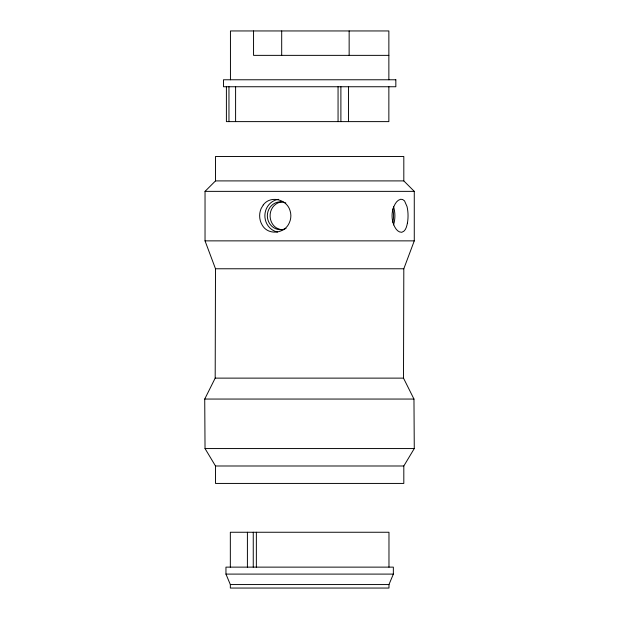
<?xml version="1.0" encoding="UTF-8"?>
<svg xmlns="http://www.w3.org/2000/svg" width="619" height="619" viewBox="0 0 619 619"><rect width="100%" height="100%" fill="white"/><g stroke="black" fill="none" stroke-linecap="round" stroke-linejoin="round"><path stroke-width="0.93" d="M215.188 378.124L215.497 268.77L205.036 240.868L205.036 191.364L215.497 180.903L215.497 156.491L403.812 156.491L403.812 180.903L414.273 191.364L414.273 240.868L403.812 268.77L403.503 378.124L413.964 399.054L414.273 448.558L403.812 465.991L403.812 483.431L215.497 483.431L215.497 465.991L205.036 448.558L204.727 399.054L215.188 378.124L403.503 378.124M388.972 584.56L393.351 574.099L393.351 567.128L225.958 567.128L225.958 574.099L230.338 584.56L230.338 588.05L388.972 588.05L388.972 584.56L230.338 584.56M282.295 201.84C277.614 202.103 273.505 205.129 271.517 209.315A13.835 12.303 -90 0 0 272.043 223.258A13.92 12.372 -90 0 0 276.763 228.102L280.005 229.394L283.394 229.719M388.864 55.362L253.55 55.362L253.55 30.95M215.497 180.903L403.812 180.903M205.036 191.364L414.273 191.364M205.036 240.868L414.273 240.868M215.497 268.77L403.812 268.77M204.727 399.054L413.964 399.054M205.036 448.558L414.273 448.558M215.497 465.991L403.812 465.991M225.958 574.099L393.351 574.099M388.972 567.128L388.972 532.255L230.338 532.255L230.338 567.128M388.864 79.774L388.864 30.95L230.446 30.95L230.446 79.774M388.864 86.745L388.856 121.618L226.399 121.618L226.399 86.745M349.147 30.95L349.147 55.362M348.482 86.745L348.482 121.618M340.891 86.745L340.891 121.618M338.059 86.745L338.059 121.618M281.691 30.95L281.691 55.362M256.359 532.255L256.359 567.128M253.256 532.255L253.256 567.128M247.407 532.255L247.407 567.128M235.599 86.745L235.599 121.618M228.96 86.745L228.96 121.618M277.529 232.04A16.566 15.645 -90 0 1 264.878 215.203A16.566 15.645 -90 0 1 278.604 199.333M286.063 228.426A13.951 13.177 -90 0 1 267.338 215.907A13.951 13.177 -90 0 1 285.839 203.017M393.483 206.514A16.566 8.279 -90 0 1 393.522 224.921M392.732 209.083A13.951 6.971 -90 0 1 392.794 222.236M407.434 223.041C406.637 226.546 405.801 231.212 401.739 232.303C397.677 232.365 395.255 228.349 393.87 225.045A16.388 10.361 -90 0 1 393.127 208.518C394.543 204.742 396.384 200.339 400.679 199.256L402.652 199.519L404.532 200.889L407.008 206.514A16.404 5.935 -90 0 1 407.434 223.041M263.284 204.912L261.141 208.518A16.434 14.616 -90 0 0 262.185 225.045C268.019 235.638 284.601 233.827 289.197 223.041A16.342 16.125 -90 0 0 289.971 210.383C286.667 199.225 270.457 195.117 263.284 204.912M395.835 79.774L223.467 79.774L223.467 86.745L395.835 86.745L395.835 79.774"/></g></svg>
